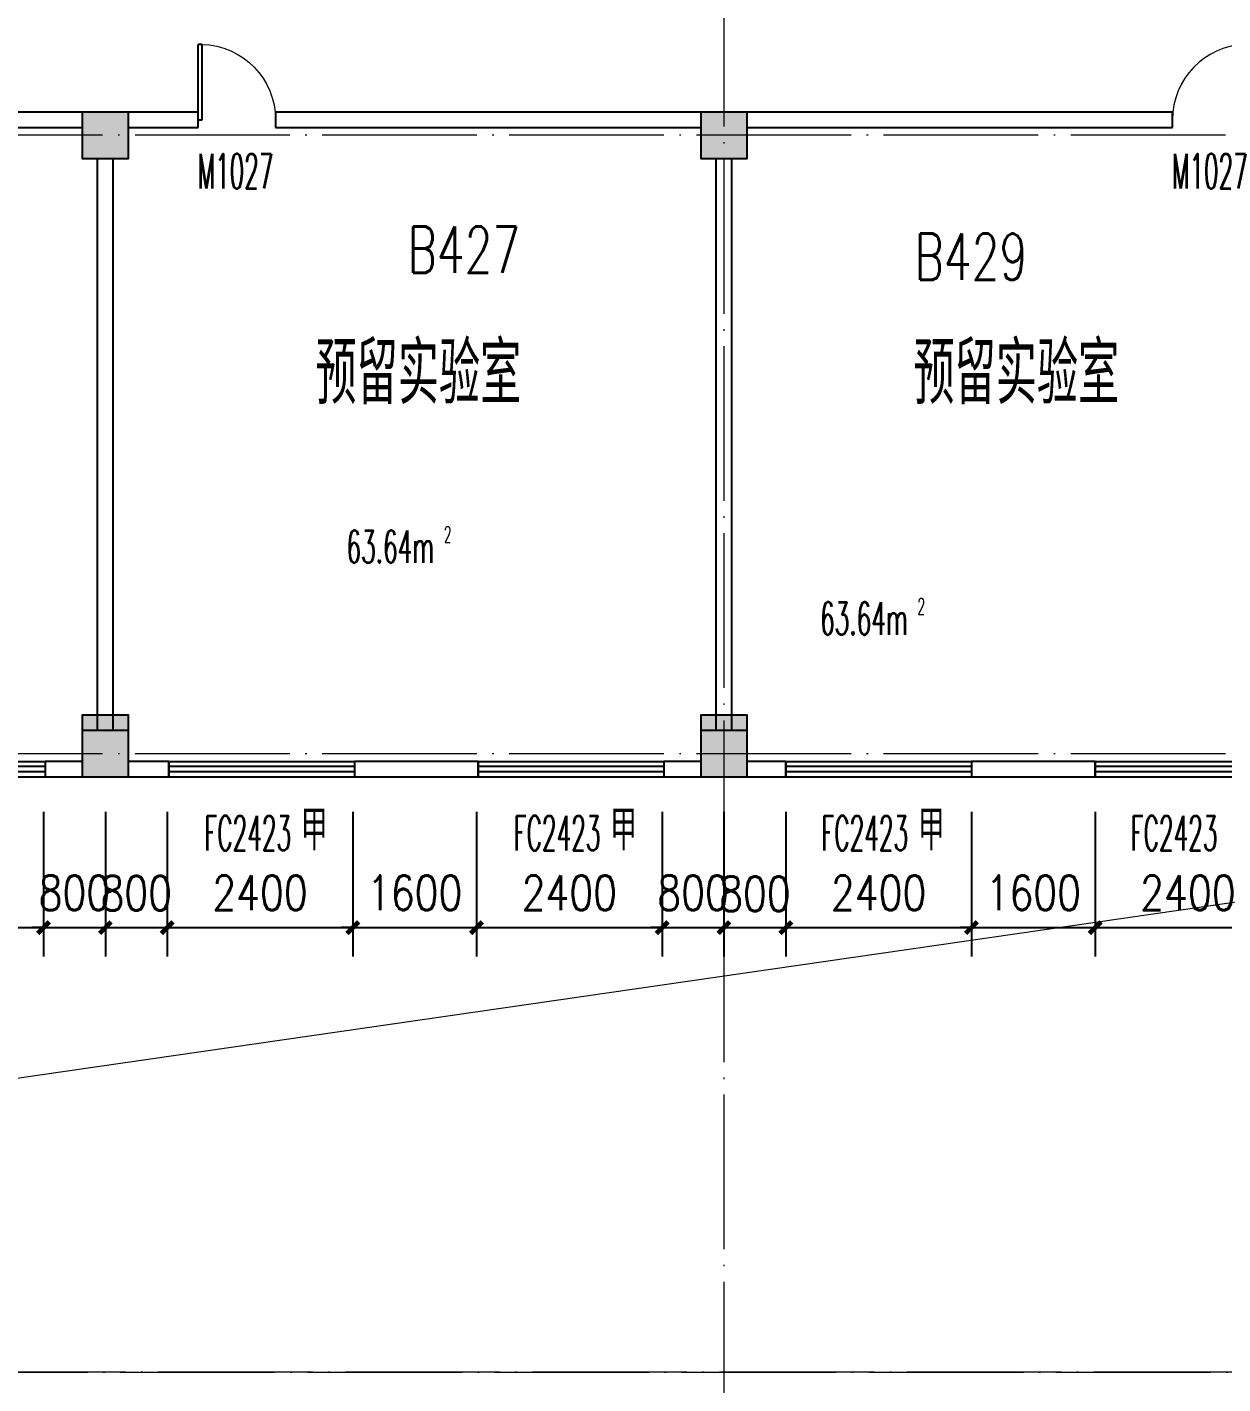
# Model space of a CAD drawing. Extents: x 1417642 to 3570900, y 124798 to 1191112.
# Drawn here: x 1547999 to 1563462, y 335067 to 352615 of the extents above; entities that cross this region are included whole.
import ezdxf

# ---------------------------------------------------------------- set-up
doc = ezdxf.new("R2010")
doc.units = 0
doc.header["$LTSCALE"] = 1000
doc.header["$MEASUREMENT"] = 0
doc.linetypes.add('DOTE', pattern=[2.42, 2, -0.2, 0.02, -0.2])
doc.layers.get('0').update_dxf_attribs({"linetype": 'CONTINUOUS'})
doc.layers.get('Defpoints').update_dxf_attribs({"linetype": 'CONTINUOUS'})
for name, color, linetype in [('colu', 2, 'CONTINUOUS'), ('COLUMN', 9, 'CONTINUOUS'), ('DOTE', 1, 'DOTE'), ('PUB_DIM', 3, 'CONTINUOUS'), ('PUB_HATCH', 8, 'CONTINUOUS'), ('PUB_TEXT', 40, 'CONTINUOUS'), ('SPACE', 7, 'CONTINUOUS'), ('STAIR', 2, 'CONTINUOUS'), ('tiaozheng', 20, 'CONTINUOUS'), ('WALL', 4, 'CONTINUOUS'), ('WINDOW', 2, 'CONTINUOUS'), ('WINDOW_TEXT', 7, 'CONTINUOUS'), ('填充', 252, 'CONTINUOUS'), ('柱填充', 8, 'CONTINUOUS')]:
    doc.layers.add(name, color=color, linetype=linetype)
doc.styles.add('_TCH_SPACE', font='ROMANS', dxfattribs={"width": 0.7, "height": 5, "bigfont": 'Z'})
doc.styles.add('_TCH_WINDOW', font='ROMANS.shx', dxfattribs={"width": 0.7, "height": 400, "bigfont": 'Z.shx'})
doc.styles.add('DIM_FONT', font='SIMPLEX.shx', dxfattribs={"width": 0.8})
doc.styles.add('Z', font='ROMANS', dxfattribs={"width": 0.7, "bigfont": 'Z'})
doc.dimstyles.new('DIMN150', dxfattribs={"dimscale": 1.5, "dimtxt": 300, "dimasz": 100, "dimexe": 250, "dimexo": 300, "dimgap": 150, "dimtad": 1, "dimdec": 0, "dimzin": 0, "dimdsep": 46, "dimtxsty": 'DIM_FONT', "dimblk": 'ARCHTICK', "dimcen": 0.09, "dimdle": 1.5, "dimclrt": 7, "dimazin": 2, "dimtfac": 1, "dimtdec": 0, "dimtix": 1, "dimtmove": 2, "dimatfit": 3, "dimldrblk": 'ARCHTICK', "dimfxl": 1, "dimtolj": 1, "dimtzin": 0, "dimarcsym": 0})

# ---------------------------------------------------------------- blocks, each defined once
blk = doc.blocks.new('i89')
at = {"layer": '柱填充'}
h = blk.add_hatch(color=256, dxfattribs=at)
h.paths.add_polyline_path([(1555333, 501498), (1555333, 502098), (1554733, 502098), (1554733, 501498)])
h.paths.add_polyline_path([(1525733, 501498), (1525733, 502098), (1525133, 502098), (1525133, 501498)])
h.paths.add_polyline_path([(1517733, 501498), (1517733, 502098), (1517133, 502098), (1517133, 501498)])
h.paths.add_polyline_path([(1509733, 501498), (1509733, 502098), (1509133, 502098), (1509133, 501498)])
h.paths.add_polyline_path([(1501733, 501498), (1501733, 502098), (1501133, 502098), (1501133, 501498)])
h.paths.add_polyline_path([(1498133, 501498), (1498133, 502098), (1497533, 502098), (1497533, 501498)])
h.paths.add_polyline_path([(1498133, 529448), (1498133, 530148), (1497433, 530148), (1497433, 529448)])
h.paths.add_polyline_path([(1498133, 537448), (1498133, 538148), (1497433, 538148), (1497433, 537448)])
h.paths.add_polyline_path([(1541783, 545398), (1541783, 546098), (1541083, 546098), (1541083, 545398)])
h.paths.add_polyline_path([(1565333, 559098), (1565333, 559698), (1564733, 559698), (1564733, 559098)])
h.paths.add_polyline_path([(1565383, 549098), (1565383, 549798), (1564683, 549798), (1564683, 549098)])
h.paths.add_polyline_path([(1565333, 545498), (1565333, 546098), (1564733, 546098), (1564733, 545498)])
h.paths.add_polyline_path([(1565383, 538098), (1564683, 538098), (1564683, 537498), (1565383, 537498)])
h.paths.add_polyline_path([(1565333, 529498), (1565333, 530098), (1564733, 530098), (1564733, 529498)])
h.paths.add_polyline_path([(1565333, 519498), (1565333, 520098), (1564733, 520098), (1564733, 519498)])
h.paths.add_polyline_path([(1565333, 511498), (1565333, 512098), (1564733, 512098), (1564733, 511498)])
h.paths.add_polyline_path([(1565333, 501498), (1565333, 502098), (1564733, 502098), (1564733, 501498)])
h.paths.add_polyline_path([(1555333, 559098), (1555333, 559698), (1554733, 559698), (1554733, 559098)])
h.paths.add_polyline_path([(1555333, 549098), (1555333, 549698), (1554733, 549698), (1554733, 549098)])
h.paths.add_polyline_path([(1555333, 545498), (1555333, 546098), (1554733, 546098), (1554733, 545498)])
h.paths.add_polyline_path([(1555333, 537498), (1555333, 538098), (1554733, 538098), (1554733, 537498)])
h.paths.add_polyline_path([(1555433, 529448), (1555433, 530148), (1554733, 530148), (1554733, 529448)])
h.paths.add_polyline_path([(1555433, 519448), (1555433, 520148), (1554733, 520148), (1554733, 519448)])
h.paths.add_polyline_path([(1555433, 511498), (1555433, 512198), (1554733, 512198), (1554733, 511498)])
h.paths.add_polyline_path([(1551733, 557298), (1551733, 557898), (1551133, 557898), (1551133, 557298)])
h.paths.add_polyline_path([(1551783, 549098), (1551783, 549798), (1551083, 549798), (1551083, 549098)])
h.paths.add_polyline_path([(1551733, 545498), (1551733, 546098), (1551133, 546098), (1551133, 545498)])
h.paths.add_polyline_path([(1551733, 537498), (1551733, 538098), (1551133, 538098), (1551133, 537498)])
h.paths.add_polyline_path([(1551733, 529498), (1551733, 530098), (1551133, 530098), (1551133, 529498)])
h.paths.add_polyline_path([(1551733, 519498), (1551733, 520098), (1551133, 520098), (1551133, 519498)])
h.paths.add_polyline_path([(1551783, 511498), (1551783, 512198), (1551083, 512198), (1551083, 511498)])
h.paths.add_polyline_path([(1551733, 501498), (1551733, 502098), (1551133, 502098), (1551133, 501498)])
h.paths.add_polyline_path([(1541733, 559098), (1541733, 559698), (1541133, 559698), (1541133, 559098)])
h.paths.add_polyline_path([(1541733, 557298), (1541733, 557898), (1541133, 557898), (1541133, 557298)])
h.paths.add_polyline_path([(1541783, 549098), (1541783, 549798), (1541083, 549798), (1541083, 549098)])
h.paths.add_polyline_path([(1541733, 537498), (1541733, 538298), (1541133, 538298), (1541133, 537498)])
h.paths.add_polyline_path([(1541733, 519298), (1541733, 520098), (1541133, 520098), (1541133, 519298)])
h.paths.add_polyline_path([(1541833, 511498), (1541833, 512298), (1541033, 512298), (1541033, 511498)])
h.paths.add_polyline_path([(1541733, 501498), (1541733, 502098), (1541133, 502098), (1541133, 501498)])
h.paths.add_polyline_path([(1533733, 559098), (1533733, 559698), (1533133, 559698), (1533133, 559098)])
h.paths.add_polyline_path([(1533783, 549098), (1533783, 549798), (1533083, 549798), (1533083, 549098)])
h.paths.add_polyline_path([(1533733, 545498), (1533733, 546098), (1533133, 546098), (1533133, 545498)])
h.paths.add_polyline_path([(1533733, 537498), (1533733, 538298), (1533133, 538298), (1533133, 537498)])
h.paths.add_polyline_path([(1533733, 519298), (1533733, 520098), (1533133, 520098), (1533133, 519298)])
h.paths.add_polyline_path([(1533833, 511498), (1533833, 512298), (1533033, 512298), (1533033, 511498)])
h.paths.add_polyline_path([(1533733, 501498), (1533733, 502098), (1533133, 502098), (1533133, 501498)])
h.paths.add_polyline_path([(1525733, 559098), (1525733, 559698), (1525133, 559698), (1525133, 559098)])
h.paths.add_polyline_path([(1525783, 549098), (1525783, 549798), (1525083, 549798), (1525083, 549098)])
h.paths.add_polyline_path([(1525733, 545498), (1525733, 546098), (1525133, 546098), (1525133, 545498)])
h.paths.add_polyline_path([(1525733, 537498), (1525733, 538298), (1525133, 538298), (1525133, 537498)])
h.paths.add_polyline_path([(1525733, 519298), (1525733, 520098), (1525133, 520098), (1525133, 519298)])
h.paths.add_polyline_path([(1525833, 511498), (1525833, 512298), (1525033, 512298), (1525033, 511498)])
h.paths.add_polyline_path([(1517733, 559098), (1517733, 559698), (1517133, 559698), (1517133, 559098)])
h.paths.add_polyline_path([(1517783, 549098), (1517783, 549798), (1517083, 549798), (1517083, 549098)])
h.paths.add_polyline_path([(1517733, 545498), (1517733, 546098), (1517133, 546098), (1517133, 545498)])
h.paths.add_polyline_path([(1517733, 537498), (1517733, 538298), (1517133, 538298), (1517133, 537498)])
h.paths.add_polyline_path([(1517733, 519298), (1517733, 520098), (1517133, 520098), (1517133, 519298)])
h.paths.add_polyline_path([(1517833, 511498), (1517833, 512298), (1517033, 512298), (1517033, 511498)])
h.paths.add_polyline_path([(1509733, 559098), (1509733, 559698), (1509133, 559698), (1509133, 559098)])
h.paths.add_polyline_path([(1509783, 549098), (1509783, 549798), (1509083, 549798), (1509083, 549098)])
h.paths.add_polyline_path([(1509733, 545498), (1509733, 546098), (1509133, 546098), (1509133, 545498)])
h.paths.add_polyline_path([(1509733, 537498), (1509733, 538298), (1509133, 538298), (1509133, 537498)])
h.paths.add_polyline_path([(1509733, 519298), (1509733, 520098), (1509133, 520098), (1509133, 519298)])
h.paths.add_polyline_path([(1509833, 511498), (1509833, 512298), (1509033, 512298), (1509033, 511498)])
h.paths.add_polyline_path([(1509733, 480798), (1509733, 481398), (1509133, 481398), (1509133, 480798)])
h.paths.add_polyline_path([(1501733, 559098), (1501733, 559698), (1501133, 559698), (1501133, 559098)])
h.paths.add_polyline_path([(1501733, 549098), (1501733, 549698), (1501133, 549698), (1501133, 549098)])
h.paths.add_polyline_path([(1501733, 545498), (1501733, 546098), (1501133, 546098), (1501133, 545498)])
h.paths.add_polyline_path([(1501733, 537498), (1501733, 538098), (1501133, 538098), (1501133, 537498)])
h.paths.add_polyline_path([(1501733, 529498), (1501733, 530098), (1501133, 530098), (1501133, 529498)])
h.paths.add_polyline_path([(1501733, 519498), (1501733, 520098), (1501133, 520098), (1501133, 519498)])
h.paths.add_polyline_path([(1501833, 511498), (1501833, 512198), (1501133, 512198), (1501133, 511498)])
h.paths.add_polyline_path([(1501733, 480798), (1501733, 481398), (1501133, 481398), (1501133, 480798)])
h.paths.add_polyline_path([(1498133, 559098), (1498133, 559698), (1497533, 559698), (1497533, 559098)])
h.paths.add_polyline_path([(1498183, 549098), (1498183, 549798), (1497483, 549798), (1497483, 549098)])
h.paths.add_polyline_path([(1498133, 545498), (1498133, 546098), (1497533, 546098), (1497533, 545498)])
h.paths.add_polyline_path([(1498133, 519448), (1498133, 520148), (1497433, 520148), (1497433, 519448)])
h.paths.add_polyline_path([(1498133, 511448), (1498133, 512148), (1497433, 512148), (1497433, 511448)])
h.paths.add_polyline_path([(1498133, 480798), (1498133, 481398), (1497533, 481398), (1497533, 480798)])
h.paths.add_polyline_path([(1488133, 559098), (1488133, 559698), (1487533, 559698), (1487533, 559098)])
h.paths.add_polyline_path([(1488233, 549098), (1488233, 549798), (1487533, 549798), (1487533, 549098)])
h.paths.add_polyline_path([(1488133, 545498), (1488133, 546098), (1487533, 546098), (1487533, 545498)])
h.paths.add_polyline_path([(1488133, 537498), (1488133, 538098), (1487533, 538098), (1487533, 537498)])
h.paths.add_polyline_path([(1488133, 529498), (1488133, 530098), (1487533, 530098), (1487533, 529498)])
h.paths.add_polyline_path([(1488133, 519498), (1488133, 520098), (1487533, 520098), (1487533, 519498)])
h.paths.add_polyline_path([(1488133, 511498), (1488133, 512098), (1487533, 512098), (1487533, 511498)])
h.paths.add_polyline_path([(1488133, 501498), (1488133, 502098), (1487533, 502098), (1487533, 501498)])
h.paths.add_polyline_path([(1488133, 480798), (1488133, 481398), (1487533, 481398), (1487533, 480798)])
h.paths.add_polyline_path([(1498133, 484398), (1498133, 485198), (1497433, 485198), (1497433, 484398)])
h.paths.add_polyline_path([(1498134, 496298), (1498134, 497098), (1497433, 497098), (1497433, 496298)])
h.paths.add_polyline_path([(1487533, 497098), (1487533, 496298), (1488233, 496298), (1488233, 497098)])
h.paths.add_polyline_path([(1487533, 485198), (1487533, 484398), (1488233, 484398), (1488233, 485198)])
h.paths.add_polyline_path([(1509733, 496298), (1509733, 497098), (1509033, 497098), (1509033, 496298)])
h.paths.add_polyline_path([(1509733, 484398), (1509733, 485198), (1509033, 485198), (1509033, 484398)])
at = {"layer": 'colu'}
for points in [[(1525733, 545498), (1525733, 546098), (1525133, 546098), (1525133, 545498)], [(1533733, 545498), (1533733, 546098), (1533133, 546098), (1533133, 545498)], [(1525733, 537498), (1525733, 538298), (1525133, 538298), (1525133, 537498)], [(1533733, 537498), (1533733, 538298), (1533133, 538298), (1533133, 537498)]]:
    blk.add_lwpolyline(points, close=True, dxfattribs=at)
blk = doc.blocks.new('_ArchTick')
at = {"color": 0, "linetype": 'ByBlock', "const_width": 0.4}
blk.add_lwpolyline([(-0.5, -0.5), (0.5, 0.5)], dxfattribs=at)
blk = doc.blocks.new('*D1532')
at = {"layer": 'Defpoints', "color": 0}
for p in [(1545810, 342917), (1548210, 342917), (1548210, 340968)]:
    blk.add_point(p, dxfattribs=at)
at = {"layer": 'PUB_DIM', "color": 0, "lineweight": -2}
for p, q in [((1545810, 342467), (1545810, 340593)), ((1548210, 342467), (1548210, 340593)), ((1545808, 340968), (1548212, 340968))]:
    blk.add_line(p, q, dxfattribs=at)
at = {"layer": 'PUB_DIM', "color": 0, "lineweight": -2, "xscale": 150, "yscale": 150, "zscale": 150, "rotation": 180}
blk.add_blockref('_ArchTick', (1545810, 340968), dxfattribs=at)
at = {"layer": 'PUB_DIM', "color": 0, "lineweight": -2, "xscale": 150, "yscale": 150, "zscale": 150}
blk.add_blockref('_ArchTick', (1548210, 340968), dxfattribs=at)
at = {"layer": 'PUB_DIM', "color": 7, "insert": (1547010, 341418), "char_height": 450, "attachment_point": 5, "style": 'DIM_FONT'}
blk.add_mtext('\\A1;2400', dxfattribs=at)
blk = doc.blocks.new('*D1533')
at = {"layer": 'Defpoints', "color": 0}
for p in [(1548210, 342917), (1549010, 342917), (1549010, 340968)]:
    blk.add_point(p, dxfattribs=at)
at = {"layer": 'PUB_DIM', "color": 0, "lineweight": -2}
for p, q in [((1548210, 342467), (1548210, 340593)), ((1549010, 342467), (1549010, 340593)), ((1548210, 340968), (1548060, 340968)), ((1548210, 340968), (1549010, 340968)), ((1549010, 340968), (1549160, 340968))]:
    blk.add_line(p, q, dxfattribs=at)
at = {"layer": 'PUB_DIM', "color": 0, "lineweight": -2, "xscale": 150, "yscale": 150, "zscale": 150}
blk.add_blockref('_ArchTick', (1548210, 340968), dxfattribs=at)
at = {"layer": 'PUB_DIM', "color": 0, "lineweight": -2, "xscale": 150, "yscale": 150, "zscale": 150, "rotation": 180}
blk.add_blockref('_ArchTick', (1549010, 340968), dxfattribs=at)
at = {"layer": 'PUB_DIM', "color": 7, "insert": (1548610, 341418), "char_height": 450, "attachment_point": 5, "style": 'DIM_FONT'}
blk.add_mtext('\\A1;800', dxfattribs=at)
blk = doc.blocks.new('*D1534')
at = {"layer": 'Defpoints', "color": 0}
for p in [(1549010, 342917), (1549810, 342917), (1549810, 340968)]:
    blk.add_point(p, dxfattribs=at)
at = {"layer": 'PUB_DIM', "color": 0, "lineweight": -2}
for p, q in [((1549010, 342467), (1549010, 340593)), ((1549810, 342467), (1549810, 340593)), ((1549008, 340968), (1549812, 340968))]:
    blk.add_line(p, q, dxfattribs=at)
at = {"layer": 'PUB_DIM', "color": 0, "lineweight": -2, "xscale": 150, "yscale": 150, "zscale": 150, "rotation": 180}
blk.add_blockref('_ArchTick', (1549010, 340968), dxfattribs=at)
at = {"layer": 'PUB_DIM', "color": 0, "lineweight": -2, "xscale": 150, "yscale": 150, "zscale": 150}
blk.add_blockref('_ArchTick', (1549810, 340968), dxfattribs=at)
at = {"layer": 'PUB_DIM', "color": 7, "insert": (1549410, 341413), "char_height": 450, "attachment_point": 5, "style": 'DIM_FONT'}
blk.add_mtext('\\A1;800', dxfattribs=at)
blk = doc.blocks.new('*D1535')
at = {"layer": 'Defpoints', "color": 0}
for p in [(1549810, 342917), (1552210, 342917), (1552210, 340968)]:
    blk.add_point(p, dxfattribs=at)
at = {"layer": 'PUB_DIM', "color": 0, "lineweight": -2}
for p, q in [((1549810, 342467), (1549810, 340593)), ((1552210, 342467), (1552210, 340593)), ((1549808, 340968), (1552212, 340968))]:
    blk.add_line(p, q, dxfattribs=at)
at = {"layer": 'PUB_DIM', "color": 0, "lineweight": -2, "xscale": 150, "yscale": 150, "zscale": 150, "rotation": 180}
blk.add_blockref('_ArchTick', (1549810, 340968), dxfattribs=at)
at = {"layer": 'PUB_DIM', "color": 0, "lineweight": -2, "xscale": 150, "yscale": 150, "zscale": 150}
blk.add_blockref('_ArchTick', (1552210, 340968), dxfattribs=at)
at = {"layer": 'PUB_DIM', "color": 7, "insert": (1551010, 341418), "char_height": 450, "attachment_point": 5, "style": 'DIM_FONT'}
blk.add_mtext('\\A1;2400', dxfattribs=at)
blk = doc.blocks.new('*D1536')
at = {"layer": 'Defpoints', "color": 0}
for p in [(1552210, 342917), (1553810, 342917), (1553810, 340968)]:
    blk.add_point(p, dxfattribs=at)
at = {"layer": 'PUB_DIM', "color": 0, "lineweight": -2}
for p, q in [((1552210, 342467), (1552210, 340593)), ((1553810, 342467), (1553810, 340593)), ((1552210, 340968), (1552060, 340968)), ((1552210, 340968), (1553810, 340968)), ((1553810, 340968), (1553960, 340968))]:
    blk.add_line(p, q, dxfattribs=at)
at = {"layer": 'PUB_DIM', "color": 0, "lineweight": -2, "xscale": 150, "yscale": 150, "zscale": 150}
blk.add_blockref('_ArchTick', (1552210, 340968), dxfattribs=at)
at = {"layer": 'PUB_DIM', "color": 0, "lineweight": -2, "xscale": 150, "yscale": 150, "zscale": 150, "rotation": 180}
blk.add_blockref('_ArchTick', (1553810, 340968), dxfattribs=at)
at = {"layer": 'PUB_DIM', "color": 7, "insert": (1553010, 341418), "char_height": 450, "attachment_point": 5, "style": 'DIM_FONT'}
blk.add_mtext('\\A1;1600', dxfattribs=at)
blk = doc.blocks.new('*D1537')
at = {"layer": 'Defpoints', "color": 0}
for p in [(1553810, 342917), (1556210, 342917), (1556210, 340968)]:
    blk.add_point(p, dxfattribs=at)
at = {"layer": 'PUB_DIM', "color": 0, "lineweight": -2}
for p, q in [((1553810, 342467), (1553810, 340593)), ((1556210, 342467), (1556210, 340593)), ((1553808, 340968), (1556212, 340968))]:
    blk.add_line(p, q, dxfattribs=at)
at = {"layer": 'PUB_DIM', "color": 0, "lineweight": -2, "xscale": 150, "yscale": 150, "zscale": 150, "rotation": 180}
blk.add_blockref('_ArchTick', (1553810, 340968), dxfattribs=at)
at = {"layer": 'PUB_DIM', "color": 0, "lineweight": -2, "xscale": 150, "yscale": 150, "zscale": 150}
blk.add_blockref('_ArchTick', (1556210, 340968), dxfattribs=at)
at = {"layer": 'PUB_DIM', "color": 7, "insert": (1555010, 341418), "char_height": 450, "attachment_point": 5, "style": 'DIM_FONT'}
blk.add_mtext('\\A1;2400', dxfattribs=at)
blk = doc.blocks.new('*D1538')
at = {"layer": 'Defpoints', "color": 0}
for p in [(1556210, 342917), (1557010, 342917), (1557010, 340968)]:
    blk.add_point(p, dxfattribs=at)
at = {"layer": 'PUB_DIM', "color": 0, "lineweight": -2}
for p, q in [((1556210, 342467), (1556210, 340593)), ((1557010, 342467), (1557010, 340593)), ((1556210, 340968), (1556060, 340968)), ((1556210, 340968), (1557010, 340968)), ((1557010, 340968), (1557160, 340968))]:
    blk.add_line(p, q, dxfattribs=at)
at = {"layer": 'PUB_DIM', "color": 0, "lineweight": -2, "xscale": 150, "yscale": 150, "zscale": 150}
blk.add_blockref('_ArchTick', (1556210, 340968), dxfattribs=at)
at = {"layer": 'PUB_DIM', "color": 0, "lineweight": -2, "xscale": 150, "yscale": 150, "zscale": 150, "rotation": 180}
blk.add_blockref('_ArchTick', (1557010, 340968), dxfattribs=at)
at = {"layer": 'PUB_DIM', "color": 7, "insert": (1556610, 341418), "char_height": 450, "attachment_point": 5, "style": 'DIM_FONT'}
blk.add_mtext('\\A1;800', dxfattribs=at)
blk = doc.blocks.new('*D1539')
at = {"layer": 'Defpoints', "color": 0}
for p in [(1557010, 342917), (1557810, 342917), (1557810, 340968)]:
    blk.add_point(p, dxfattribs=at)
at = {"layer": 'PUB_DIM', "color": 0, "lineweight": -2}
for p, q in [((1557010, 342467), (1557010, 340593)), ((1557810, 342467), (1557810, 340593)), ((1557008, 340968), (1557813, 340968))]:
    blk.add_line(p, q, dxfattribs=at)
at = {"layer": 'PUB_DIM', "color": 0, "lineweight": -2, "xscale": 150, "yscale": 150, "zscale": 150, "rotation": 180}
blk.add_blockref('_ArchTick', (1557010, 340968), dxfattribs=at)
at = {"layer": 'PUB_DIM', "color": 0, "lineweight": -2, "xscale": 150, "yscale": 150, "zscale": 150}
blk.add_blockref('_ArchTick', (1557810, 340968), dxfattribs=at)
at = {"layer": 'PUB_DIM', "color": 7, "insert": (1557410, 341406), "char_height": 450, "attachment_point": 5, "style": 'DIM_FONT'}
blk.add_mtext('\\A1;800', dxfattribs=at)
blk = doc.blocks.new('*D1540')
at = {"layer": 'Defpoints', "color": 0}
for p in [(1557810, 342917), (1560210, 342917), (1560210, 340968)]:
    blk.add_point(p, dxfattribs=at)
at = {"layer": 'PUB_DIM', "color": 0, "lineweight": -2}
for p, q in [((1557810, 342467), (1557810, 340593)), ((1560210, 342467), (1560210, 340593)), ((1557808, 340968), (1560213, 340968))]:
    blk.add_line(p, q, dxfattribs=at)
at = {"layer": 'PUB_DIM', "color": 0, "lineweight": -2, "xscale": 150, "yscale": 150, "zscale": 150, "rotation": 180}
blk.add_blockref('_ArchTick', (1557810, 340968), dxfattribs=at)
at = {"layer": 'PUB_DIM', "color": 0, "lineweight": -2, "xscale": 150, "yscale": 150, "zscale": 150}
blk.add_blockref('_ArchTick', (1560210, 340968), dxfattribs=at)
at = {"layer": 'PUB_DIM', "color": 7, "insert": (1559010, 341418), "char_height": 450, "attachment_point": 5, "style": 'DIM_FONT'}
blk.add_mtext('\\A1;2400', dxfattribs=at)
blk = doc.blocks.new('*D1541')
at = {"layer": 'Defpoints', "color": 0}
for p in [(1560210, 342917), (1561810, 342917), (1561810, 340968)]:
    blk.add_point(p, dxfattribs=at)
at = {"layer": 'PUB_DIM', "color": 0, "lineweight": -2}
for p, q in [((1560210, 342467), (1560210, 340593)), ((1561810, 342467), (1561810, 340593)), ((1560210, 340968), (1560060, 340968)), ((1560210, 340968), (1561810, 340968)), ((1561810, 340968), (1561960, 340968))]:
    blk.add_line(p, q, dxfattribs=at)
at = {"layer": 'PUB_DIM', "color": 0, "lineweight": -2, "xscale": 150, "yscale": 150, "zscale": 150}
blk.add_blockref('_ArchTick', (1560210, 340968), dxfattribs=at)
at = {"layer": 'PUB_DIM', "color": 0, "lineweight": -2, "xscale": 150, "yscale": 150, "zscale": 150, "rotation": 180}
blk.add_blockref('_ArchTick', (1561810, 340968), dxfattribs=at)
at = {"layer": 'PUB_DIM', "color": 7, "insert": (1561010, 341418), "char_height": 450, "attachment_point": 5, "style": 'DIM_FONT'}
blk.add_mtext('\\A1;1600', dxfattribs=at)
blk = doc.blocks.new('*D1542')
at = {"layer": 'Defpoints', "color": 0}
for p in [(1561810, 342917), (1564210, 342917), (1564210, 340968)]:
    blk.add_point(p, dxfattribs=at)
at = {"layer": 'PUB_DIM', "color": 0, "lineweight": -2}
for p, q in [((1561810, 342467), (1561810, 340593)), ((1564210, 342467), (1564210, 340593)), ((1561808, 340968), (1564213, 340968))]:
    blk.add_line(p, q, dxfattribs=at)
at = {"layer": 'PUB_DIM', "color": 0, "lineweight": -2, "xscale": 150, "yscale": 150, "zscale": 150, "rotation": 180}
blk.add_blockref('_ArchTick', (1561810, 340968), dxfattribs=at)
at = {"layer": 'PUB_DIM', "color": 0, "lineweight": -2, "xscale": 150, "yscale": 150, "zscale": 150}
blk.add_blockref('_ArchTick', (1564210, 340968), dxfattribs=at)
at = {"layer": 'PUB_DIM', "color": 7, "insert": (1563010, 341418), "char_height": 450, "attachment_point": 5, "style": 'DIM_FONT'}
blk.add_mtext('\\A1;2400', dxfattribs=at)
blk = doc.blocks.new('_FZH')
blk.add_lwpolyline([(-0.5, -0.5), (0.5, -0.5), (0.5, 0.5), (-0.5, 0.5)], close=True)
at = {"layer": 'PUB_HATCH'}
blk.add_solid([(-0.5, -0.5), (0.5, -0.5), (-0.5, 0.5), (0.5, 0.5)], dxfattribs=at)
blk = doc.blocks.new('$TCHSYS$WIN2D')
for p, q in [((-0.5, 0.5), (0.5, 0.5)), ((-0.5, 0.5), (-0.5, -0.5)), ((0.5, 0.5), (0.5, -0.5)), ((0.5, 0.1667), (-0.5, 0.1667)), ((0.5, -0.1667), (-0.5, -0.1667)), ((-0.5, -0.5), (0.5, -0.5))]:
    blk.add_line(p, q)
blk = doc.blocks.new('$DorLib2D$00000001')
for p, q in [((0.45, 0.975), (0.5, 0.975)), ((0.45, 0), (0.45, 0.975)), ((0.5, 0), (0.5, 0.975)), ((0.5, 0), (0.45, 0))]:
    blk.add_line(p, q)
at = {"lineweight": 13}
blk.add_arc((0.475, 0), 0.975, 91.4693, 180, dxfattribs=at)

msp = doc.modelspace()

# ---------------------------------------------------------------- linework, layer by layer
at = {"layer": 'DOTE', "lineweight": 0}
for points in [[(1557010.3, 370268.3), (1557010.3, 259645.1)], [(1597373.8, 351217), (1432083.9, 351217)], [(1597373.8, 343217), (1432083.9, 343217)], [(1597373.8, 343217), (1432083.9, 343217)], [(1597673.8, 335217), (1501610.3, 335217)], [(1527422.9, 335217), (1596825.4, 335217)]]:
    msp.add_lwpolyline(points, dxfattribs=at)
at = {"layer": 'STAIR', "lineweight": 0}
msp.add_lwpolyline([(1525310.3, 325517), (1530273, 336477.4), (1574810.3, 342917)], dxfattribs=at)
at = {"layer": 'WALL'}
for p, q in [((1548710.3, 351517), (1547810.3, 351517)), ((1550210.3, 351517), (1549310.3, 351517)), ((1550210.3, 351317), (1550210.3, 351517)), ((1556710.3, 351517), (1551210.3, 351517)), ((1551210.3, 351517), (1551210.3, 351317)), ((1562810.3, 351517), (1557310.3, 351517)), ((1562810.3, 351317), (1562810.3, 351517)), ((1547810.3, 351317), (1548710.3, 351317)), ((1549310.3, 351317), (1550210.3, 351317)), ((1551210.3, 351317), (1556710.3, 351317)), ((1557310.3, 351317), (1562810.3, 351317)), ((1548910.3, 343517), (1548910.3, 350917)), ((1549110.3, 343517), (1549110.3, 350917)), ((1556910.3, 343517), (1556910.3, 350917)), ((1557110.3, 343517), (1557110.3, 350917)), ((1548710.3, 343117), (1548230.9, 343117)), ((1548230.9, 343117), (1548230.9, 342917)), ((1549830.9, 343117), (1549310.3, 343117)), ((1549830.9, 342917), (1549830.9, 343117)), ((1553830.9, 343117), (1552230.9, 343117)), ((1552230.9, 343117), (1552230.9, 342917)), ((1553830.9, 342917), (1553830.9, 343117)), ((1556710.3, 343117), (1556230.9, 343117)), ((1556230.9, 343117), (1556230.9, 342917)), ((1557810.3, 343117), (1557310.3, 343117)), ((1557810.3, 342917), (1557810.3, 343117)), ((1561810.3, 343117), (1560210.3, 343117)), ((1560210.3, 343117), (1560210.3, 342917)), ((1561810.3, 342917), (1561810.3, 343117)), ((1548230.9, 342917), (1548710.3, 342917)), ((1549310.3, 342917), (1549830.9, 342917)), ((1552230.9, 342917), (1553830.9, 342917)), ((1556230.9, 342917), (1556710.3, 342917)), ((1557310.3, 342917), (1557810.3, 342917)), ((1560210.3, 342917), (1561810.3, 342917))]:
    msp.add_line(p, q, dxfattribs=at)

# ---------------------------------------------------------------- block references
at = {"layer": 'COLUMN', "lineweight": 0, "xscale": 600, "yscale": 600, "zscale": 600}
for p in [(1549010.3, 351217), (1557010.3, 351217), (1549010.3, 343217), (1557010.3, 343217)]:
    msp.add_blockref('_FZH', p, dxfattribs=at)
at = {"layer": 'tiaozheng'}
msp.add_blockref('i89', (23577.2, -194581.3), dxfattribs=at)
at = {"layer": 'WINDOW', "lineweight": 0}
ref = msp.add_blockref('$DorLib2D$00000001', (1550710.3, 351417), dxfattribs=dict(at, xscale=1000, yscale=-1000, zscale=1000, rotation=180))
ref.add_attrib('A', 'M1027', (1550201, 350529.8), dxfattribs={"layer": 'WINDOW_TEXT', "lineweight": 0, "height": 446.25, "style": '_TCH_WINDOW', "width": 0.494118})
ref = msp.add_blockref('$DorLib2D$00000001', (1563310.3, 351417), dxfattribs=dict(at, xscale=-1000, yscale=-1000, zscale=-1000, rotation=180))
ref.add_attrib('A', 'M1027', (1562801, 350529.8), dxfattribs={"layer": 'WINDOW_TEXT', "lineweight": 0, "height": 446.25, "style": '_TCH_WINDOW', "width": 0.494118})
at = {"layer": 'WINDOW', "color": 2, "xscale": -2400, "yscale": -200, "zscale": -2400, "rotation": 180}
for p in [(1547030.9, 343017), (1551030.9, 343017), (1555030.9, 343017), (1559010.3, 343017), (1563010.3, 343017)]:
    msp.add_blockref('$TCHSYS$WIN2D', p, dxfattribs=at)

# ---------------------------------------------------------------- texts
at = {"layer": 'PUB_TEXT', "color": 1, "lineweight": 60, "style": 'Z', "width": 0.7}
for s, p in [('B427', (1552918, 349437.1)), ('B429', (1559474.7, 349346.1))]:
    msp.add_text(s, height=600, dxfattribs=at).set_placement(p)
at = {"layer": 'SPACE', "style": '_TCH_SPACE', "width": 0.525}
for s, height, p in [('63.64m', 420, (1552128.7, 345684.9)), ('2', 210, (1553388.7, 345947.4)), ('63.64m', 420, (1558253.3, 344756.9)), ('2', 210, (1559513.3, 345019.4))]:
    msp.add_text(s, height=height, dxfattribs=at).set_placement(p)
at = {"layer": 'WINDOW_TEXT', "color": 2, "style": '_TCH_WINDOW'}
for s, height, width, p in [('FC2423', 446.25, 0.494118, (1550287.5, 341967)), ('甲', 525, 0.7, (1551537, 341967)), ('FC2423', 446.25, 0.494118, (1554287.5, 341967)), ('甲', 525, 0.7, (1555537, 341967)), ('FC2423', 446.25, 0.494118, (1558266.9, 341967)), ('甲', 525, 0.7, (1559516.4, 341967)), ('FC2423', 446.25, 0.494118, (1562266.9, 341967))]:
    msp.add_text(s, height=height, dxfattribs=dict(at, width=width)).set_placement(p)
at = {"layer": '填充', "char_height": 800, "width": 3931.15, "attachment_point": 1, "style": '_TCH_WINDOW'}
for insert in [(1551728, 348538.5), (1559460.7, 348538.5)]:
    msp.add_mtext('{\\C3;预留实验室}', dxfattribs=dict(at, insert=insert))

# ---------------------------------------------------------------- dimensions: what is measured, and where the dimension line sits
at = {"layer": 'PUB_DIM'}
for p1, p2, picture, middle in [((1545809.9, 342917), (1548209.9, 342917), '*D1532', (1547009.9, 341418.2)), ((1548209.9, 342917), (1549010.3, 342917), '*D1533', (1548610.1, 341418.2)), ((1549809.9, 342917), (1552209.9, 342917), '*D1535', (1551009.9, 341418.2)), ((1552209.9, 342917), (1553809.9, 342917), '*D1536', (1553009.9, 341418.2)), ((1553809.9, 342917), (1556209.9, 342917), '*D1537', (1555009.9, 341418.2)), ((1556209.9, 342917), (1557010.3, 342917), '*D1538', (1556610.1, 341418.2)), ((1557810.3, 342917), (1560210.3, 342917), '*D1540', (1559010.3, 341418.2)), ((1560210.3, 342917), (1561810.3, 342917), '*D1541', (1561010.3, 341418.2)), ((1561810.3, 342917), (1564210.3, 342917), '*D1542', (1563010.3, 341418.2))]:
    dim = msp.add_aligned_dim(p1=p1, p2=p2, distance=-1948.8, dimstyle='DIMN150', dxfattribs=at)
    dim.commit()
    dim.dimension.update_dxf_attribs({"geometry": picture, "text_midpoint": middle})
for base, p1, p2, picture, middle in [((1549809.9, 340968.2), (1549010.3, 342917), (1549809.9, 342917), '*D1534', (1549410.1, 341412.9)), ((1557810.3, 340968.2), (1557010.3, 342917), (1557810.3, 342917), '*D1539', (1557410.3, 341406.1))]:
    dim = msp.add_linear_dim(base=base, p1=p1, p2=p2, angle=360, dimstyle='DIMN150', dxfattribs=at)
    dim.commit()
    dim.dimension.update_dxf_attribs({"geometry": picture, "text_midpoint": middle, "dimtype": 129})

doc.saveas('drawing.dxf')
